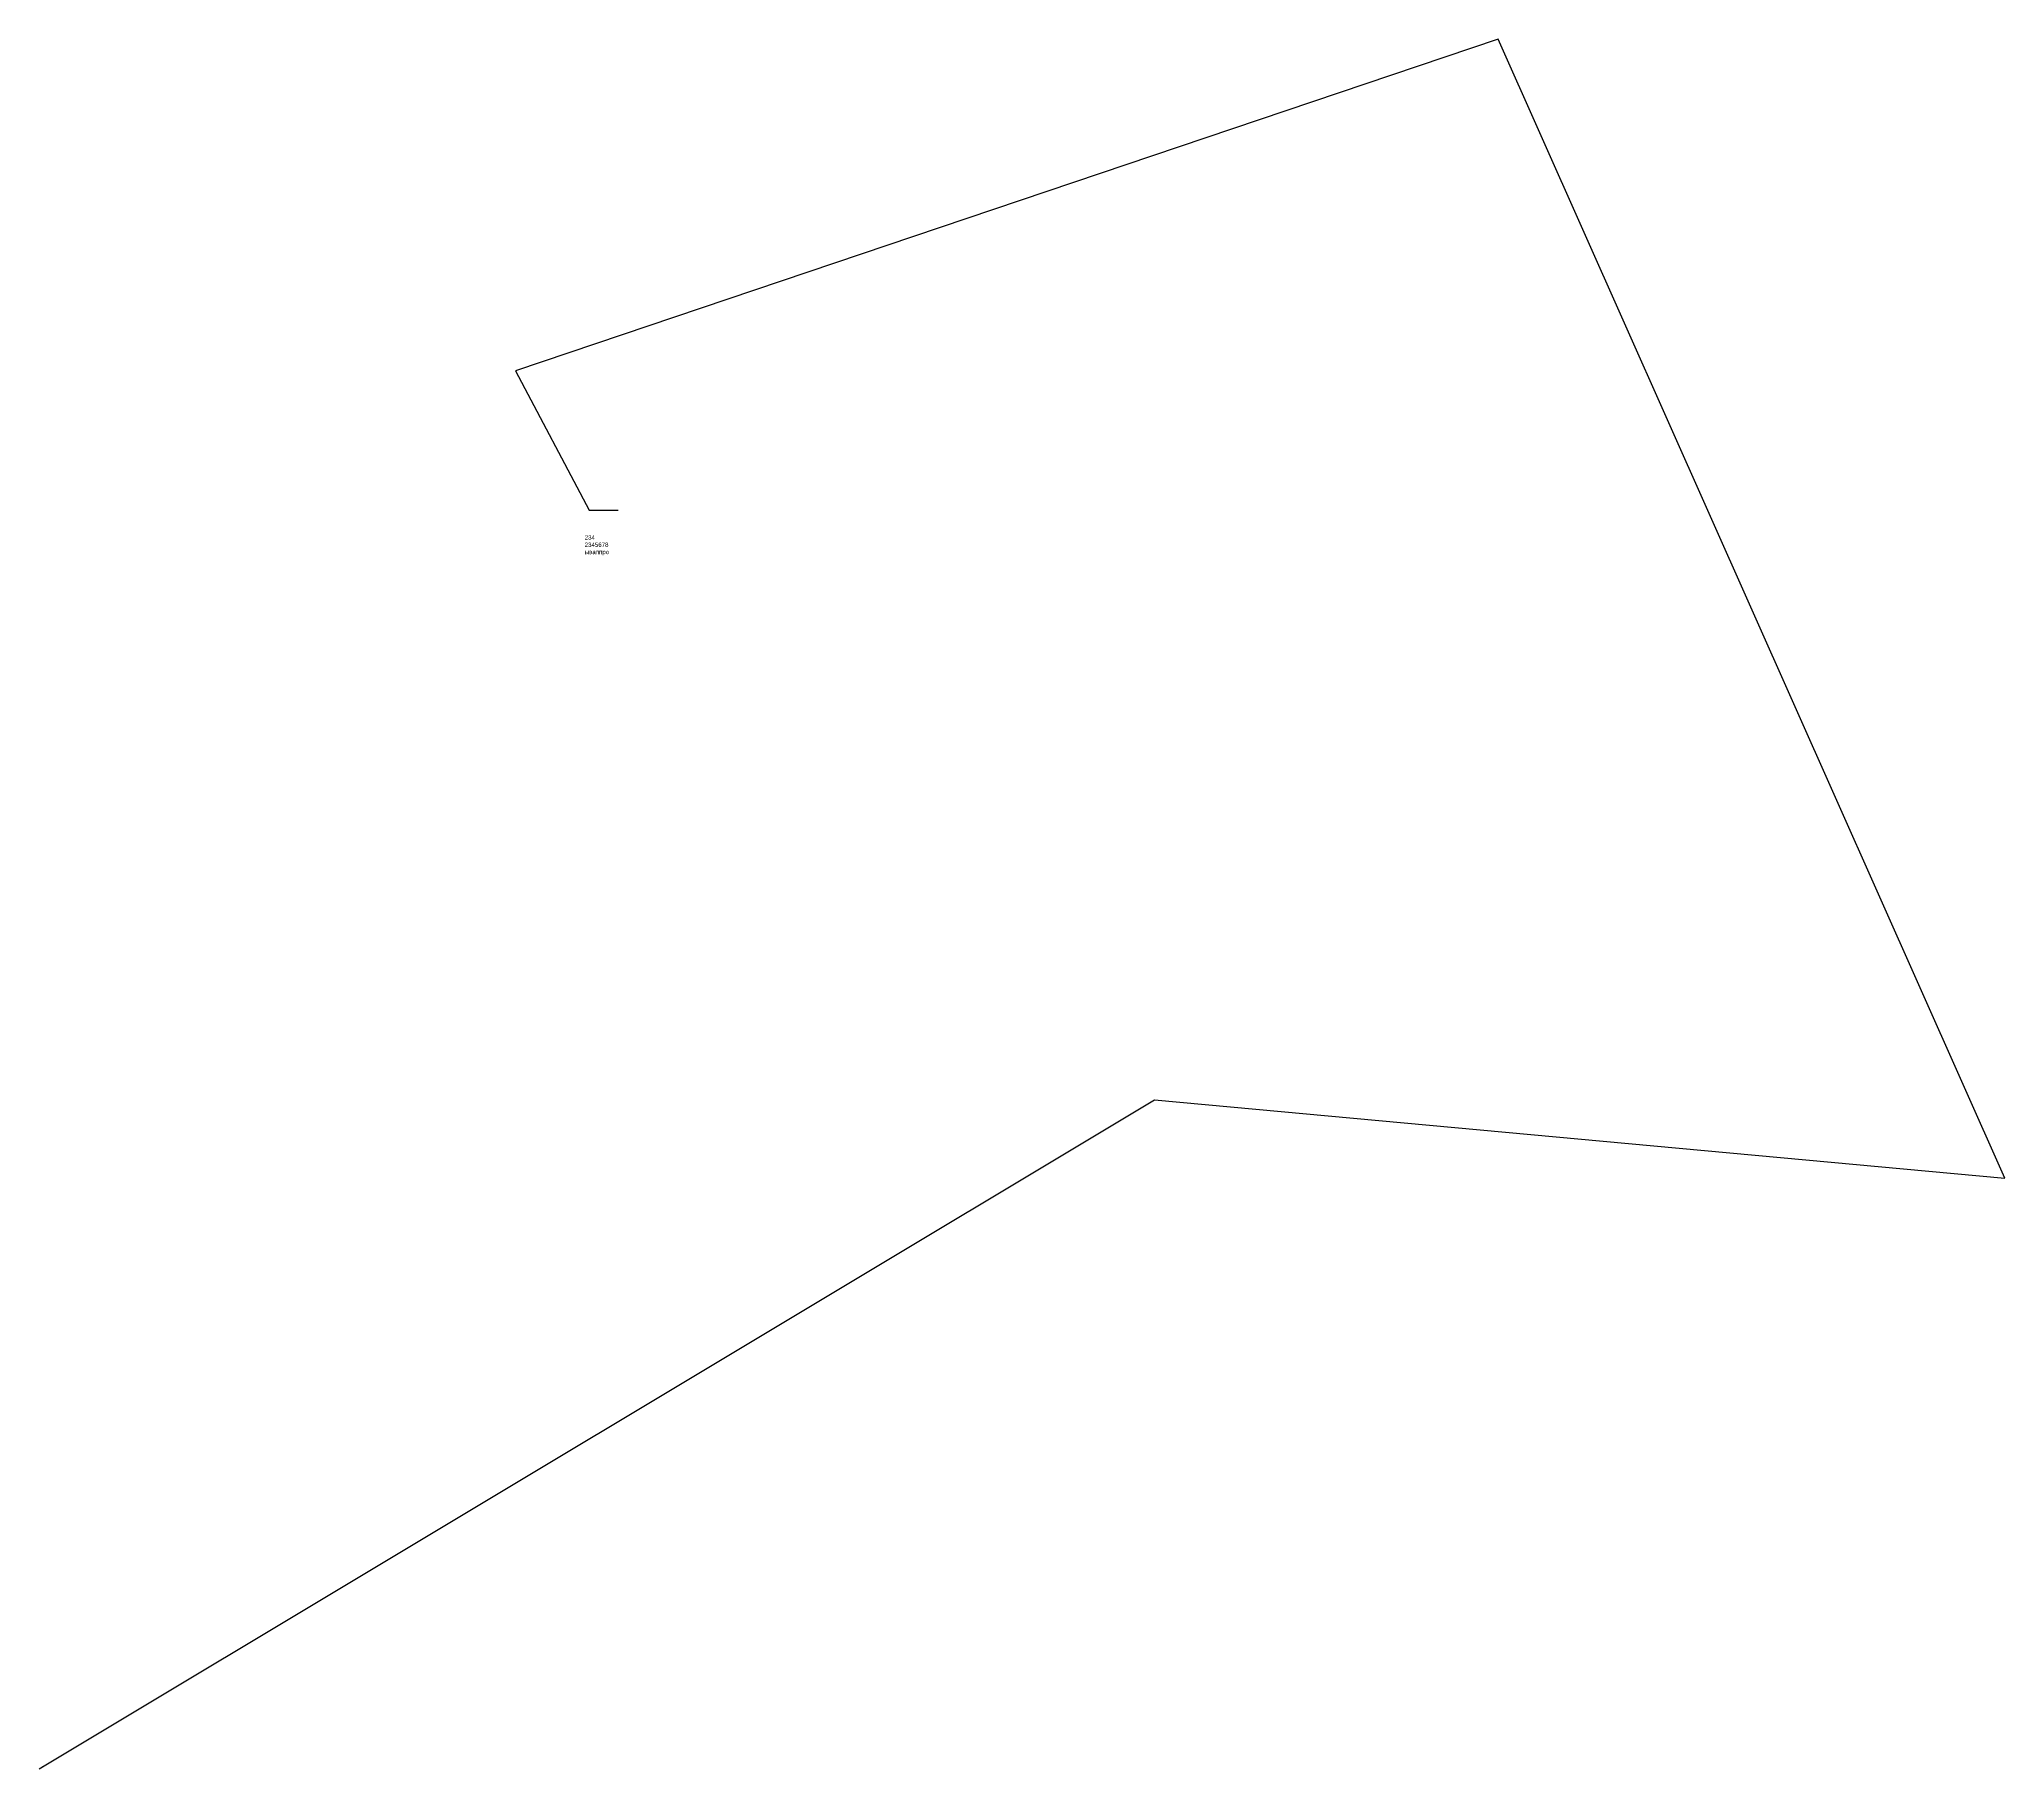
# Model space of a CAD drawing. Header units: millimetres. Extents: x 2521 to 3648, y 1045 to 2036.
import ezdxf

# ---------------------------------------------------------------- set-up
doc = ezdxf.new("R2010")
doc.units = ezdxf.units.MM
doc.styles.get("Standard").update_dxf_attribs({"font": 'arial.ttf'})
doc.dimstyles.new('ISO-25', dxfattribs={"dimtxt": 2.5, "dimasz": 2.5, "dimexe": 1.25, "dimexo": 0.625, "dimtad": 1, "dimtxsty": 'Standard', "dimcen": 2.5, "dimadec": 0, "dimazin": 0, "dimtfac": 1, "dimtmove": 0, "dimatfit": 3, "dimfxl": 1, "dimarcsym": 0})

msp = doc.modelspace()

# ---------------------------------------------------------------- texts
at = {"insert": (2833.8, 1736), "char_height": 2.5, "attachment_point": 7}
msp.add_mtext('234\\P2345678\\Pываппро\\P ', dxfattribs=at)

# ---------------------------------------------------------------- leaders
at = {"annotation_type": 0, "has_hookline": 1, "hookline_direction": 0, "text_width": 13.6}
msp.add_leader([(2521.2, 1044.7), (3160.4, 1428.1), (3647.6, 1383.2), (3357.3, 2036.1), (2794.2, 1846.1), (2836.3, 1766.1), (2838.8, 1766.1)], dimstyle='ISO-25', dxfattribs=at)

doc.saveas('drawing.dxf')
